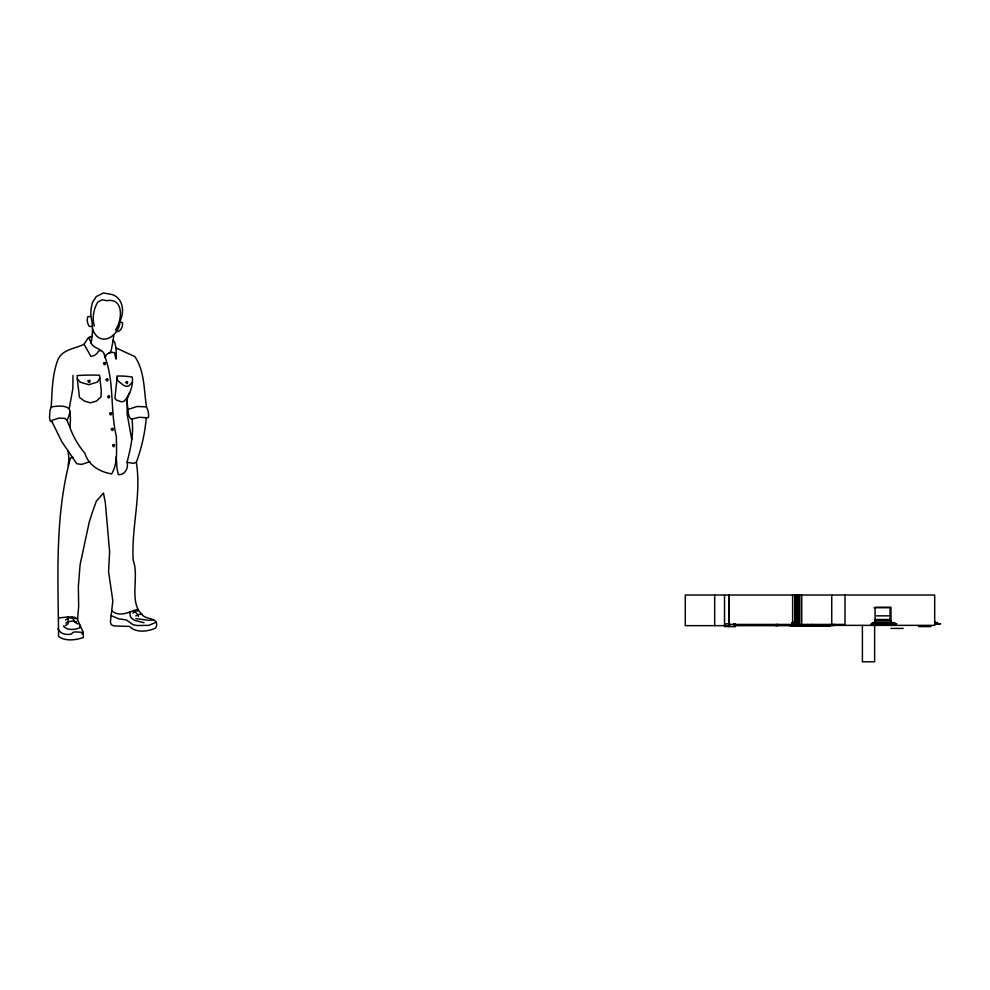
<?xml version="1.0" encoding="UTF-8"?>
<svg xmlns="http://www.w3.org/2000/svg" width="990" height="990" viewBox="0 0 990 990"><rect width="100%" height="100%" fill="white"/><g stroke="black" fill="none" stroke-linecap="round" stroke-linejoin="round"><path stroke-width="1.49" d="M92.478 328.767C99.384 348.579 119.221 336.6 120.198 320.921A26.322 26.099 -90 0 0 121.213 318.05C124.455 309.165 121.795 297.681 112.316 294.599L103.505 292.966L96.389 296.48L92.466 302.321L91.179 308.237A22.993 22.782 90 0 0 90.894 311.268L90.795 316.33C93.283 324.621 92.763 334.459 91.08 343.047C93.815 349.346 104.111 348.48 104.594 356.029A17.164 17.016 90 0 0 105.249 357.687C114.506 382.907 110.051 410.652 116.399 436.639C116.313 448.804 118.206 463.221 111.598 473.95C99.532 471.71 88.617 465.51 84.793 453.074A81.687 80.957 90 0 1 69.807 427.086L66.924 420.156L64.796 418.349L59.004 418.102L52.123 420.23L51.987 421.703L61.875 441.837L76.824 463.753L81.663 464.409L89.917 461.711M116.238 456.625L117.018 468.691L118.33 474.594C124.79 475.423 128.762 467.899 127.054 462.305C130.606 448.161 133.947 434.14 131.979 419.067L139.033 417.297L147.918 417.805L148.71 416.345L148.228 411.394L146.495 406.841C143.847 389.973 144.763 371.262 134.863 356.586L116.053 347.936L114.729 342.49L113.132 340.201L113.776 335.548M146.273 417.879A170.094 168.585 90 0 1 136.335 462.305C141.632 495.161 131.2 527.447 133.192 560.352C139.516 576.353 128.564 602.143 142.028 614.382C145.406 620.037 157.101 616.844 156.742 625.284L155.504 628.13C147.559 631.707 136.137 633.105 129.442 626.423L114.073 625.928L111.214 624.764L110.397 621.757L112.835 600.967L108.578 571.651L109.605 551.925L105.336 502.747L103.467 493.057L96.302 501.274L92.627 511.558L89.273 521.965L80.103 564.696L78.359 586.501L78.668 606.375L77.567 619.653L83.073 632.053L83.37 637.473C75.983 640.146 65.167 641.582 58.571 636.384C58.088 577.12 54.648 515.877 70.439 458.048L72.913 457.368M51.987 421.703L50.181 421.096L49.5 417.26L50.044 410.095L51.245 407.1C52.123 391.31 52.148 374.975 57.816 359.976C62.172 349.185 75.03 348.876 84.088 344.235L88.395 337.602L92.268 336.414M66.924 420.156L68.421 417.335A38.994 38.647 90 0 0 69.189 414.661C73.458 404.464 57.259 405.516 51.245 407.1M117.067 377.834L114.902 398.289L116.659 400.158L121.411 401.816L123.985 401.321C129.702 395.307 133.452 385.654 132.289 377.066A78.26 77.567 90 0 0 121.225 376.039L116.944 376.027L117.538 380.445L123.602 385.37L126.064 386.31L128.675 386.026L132.338 382.35M113.132 340.201L111.177 350.497L110.397 352.056L106.338 354.742L105.249 357.687M68.199 465.523L68.929 458.024L68.013 450.561M131.72 439.387L127.116 413.758L127.141 400.071A34.365 34.056 90 0 1 128.131 396.223L129.616 392.807M69.238 408.449L72.852 388.748L73.025 375.396M138.266 616.411L138.266 615.05L133.786 610.533C126.831 613.416 118.082 616.523 111.746 610.781M99.817 378.229L97.428 382.078L88.84 384.702L80.227 382.177L77.269 378.749L77.195 375.594A194.622 192.901 90 0 1 99.532 375.247L101.265 390.666L100.992 396.916L96.414 401.136L90.424 402.819L84.459 401.086L79.46 397.386L77.269 378.749M115.372 330.029C122.352 320.649 124.183 297.656 106.92 300.663L102.131 299.809L97.738 302.086C93.592 309.165 91.922 318.149 94.335 326.081M132.821 613.169L134.69 611.424A4.356 4.319 -90 0 1 135.816 610.979L138.055 610.917M65.476 620.012L69.238 617.772L75.401 618.577M135.766 615.929L139.293 614.32L142.028 614.382M90.684 336.452L89.249 338.382L91.08 343.047M92.243 326.477L89.236 326.428L87.813 323.408A21.384 21.198 -90 0 1 87.169 320.104L87.689 316.825L90.795 316.33M65.142 625.717L68.1 623.787L68.1 616.881L74.968 617.314L77.579 619.208M131.979 419.067L130.853 419.005L129.566 417.174A16.521 16.372 -90 0 1 128.49 413.931L128.292 412.805A16.595 16.446 -90 0 1 128.18 409.39L137.115 406.494L146.495 406.841M133.786 610.533L137.622 609.296M136.335 462.305L133.304 463.37L127.054 462.305M108.974 353.059L112.687 352.292L114.642 352.836C117.08 367.488 116.127 352.428 116.053 347.936M156.074 622.24L148.785 625.383L136.806 625.507L132.895 624.653L126.398 619.963L118.528 618.775L111.177 615.594M68.1 616.881L58.794 618.008M119.79 321.837L122.513 322.69C123.094 326.057 121.126 331.13 117.414 331.625L116.474 331.18M153.475 619.789L149.044 620.359L135.803 618.614M874.133 607.724L890.06 607.724L890.06 620.569M876.521 615.854L888.649 615.854M875.271 619.53L889.899 619.53M874.578 620.755L891.111 620.755M793.089 621.98L798.918 621.98M934.684 621.98L936.825 622.599M791.802 622.599L798.955 622.599M934.684 622.599L938.05 623.205M791.802 623.205L798.992 623.205M934.684 623.205L939.275 623.824M724.532 623.824L729.741 623.824L729.741 625.655L685.278 625.655L685.278 595.027L934.684 595.027L934.684 625.358L833.679 625.358L833.679 624.43M791.926 623.824L798.992 623.824M934.684 623.824L940.5 623.824L934.684 624.43M733.825 625.655L833.815 625.655M790.094 625.965L830.214 625.965L830.214 624.43M918.708 626.583L930.934 626.583M890.975 628.415L903.202 628.415M101.067 350.596L98.703 350.893L97.317 352.985A10.816 10.729 90 0 1 94.458 355.385L90.894 356.425L84.088 344.235M144.045 622.71L134.38 620.309L130.569 617.079L129.641 612.142M76.725 621.769L72.419 621.052L68.075 621.819A8.403 8.328 -90 0 0 65.823 623.168M78.037 624.084L74.411 622.005L72.282 616.82M63.298 625.989C67.357 630.816 74.671 629.863 79.893 627.759L79.856 625.185M58.014 628.551C59.907 634.107 66.466 635.209 71.528 634.033L72.889 632.437L74.906 631.917L81.106 632.239L82.319 633.947L83.148 632.325M127.017 400.727L127.463 405.454A27.695 27.46 -90 0 0 128.18 409.39M895.368 624.43L895.368 623.205L871.967 623.205L871.967 624.43M894.23 624.43L894.23 622.599L872.994 622.599L872.994 624.43M893.908 622.599L893.908 624.43M892.448 622.599L874.021 622.599M890.988 621.98L890.988 607.254L875.061 607.254L875.061 621.98M874.628 625.383L874.628 661.803L862.401 661.803L862.401 625.383M845.015 595.027L845.015 624.43L728.925 624.43L728.925 595.027M834.607 624.43L834.607 625.358M831.736 595.027L831.736 624.43M811.862 624.43L811.862 625.655M807.852 624.43L807.852 625.965M801.727 595.027L801.727 624.43M799.685 595.027L799.685 624.43M799.376 595.027L799.376 625.655M798.757 595.027L798.757 624.43M797.853 595.027L797.853 625.655M796.628 595.027L796.628 625.655M795.403 595.027L795.403 625.655M794.871 595.027L794.871 625.655M792.631 595.027L792.631 624.43M777.633 624.43L777.633 625.655M777.014 624.43L777.014 625.655M735.36 623.576L735.36 626.583L724.532 626.583L724.532 595.027M734.753 623.824L734.753 625.655M733.825 623.576L733.825 626.583M729.123 595.027L729.123 626.583M714.681 595.027L714.681 625.655M69.82 411.283A51.851 51.393 90 0 1 69.807 427.086M126.089 382.239C127.042 386.756 128.972 379.22 126.089 382.239M88.098 380.964C89.447 385.593 91.711 377.821 88.098 380.964M103.529 363.281C104.878 367.896 107.155 360.125 103.529 363.281M106.079 379.504C107.427 384.132 109.692 376.349 106.079 379.504M107.7 396.495C109.049 401.111 111.313 393.339 107.7 396.495M109.63 413.449C110.967 418.077 113.244 410.293 109.63 413.449M111.251 429.066C112.6 433.694 114.865 425.91 111.251 429.066M112.612 445.253C113.961 449.881 116.226 442.097 112.612 445.253M896.594 623.824L870.742 624.43L896.594 623.824M776.098 625.655L776.098 624.43L775.999 625.655"/></g></svg>
